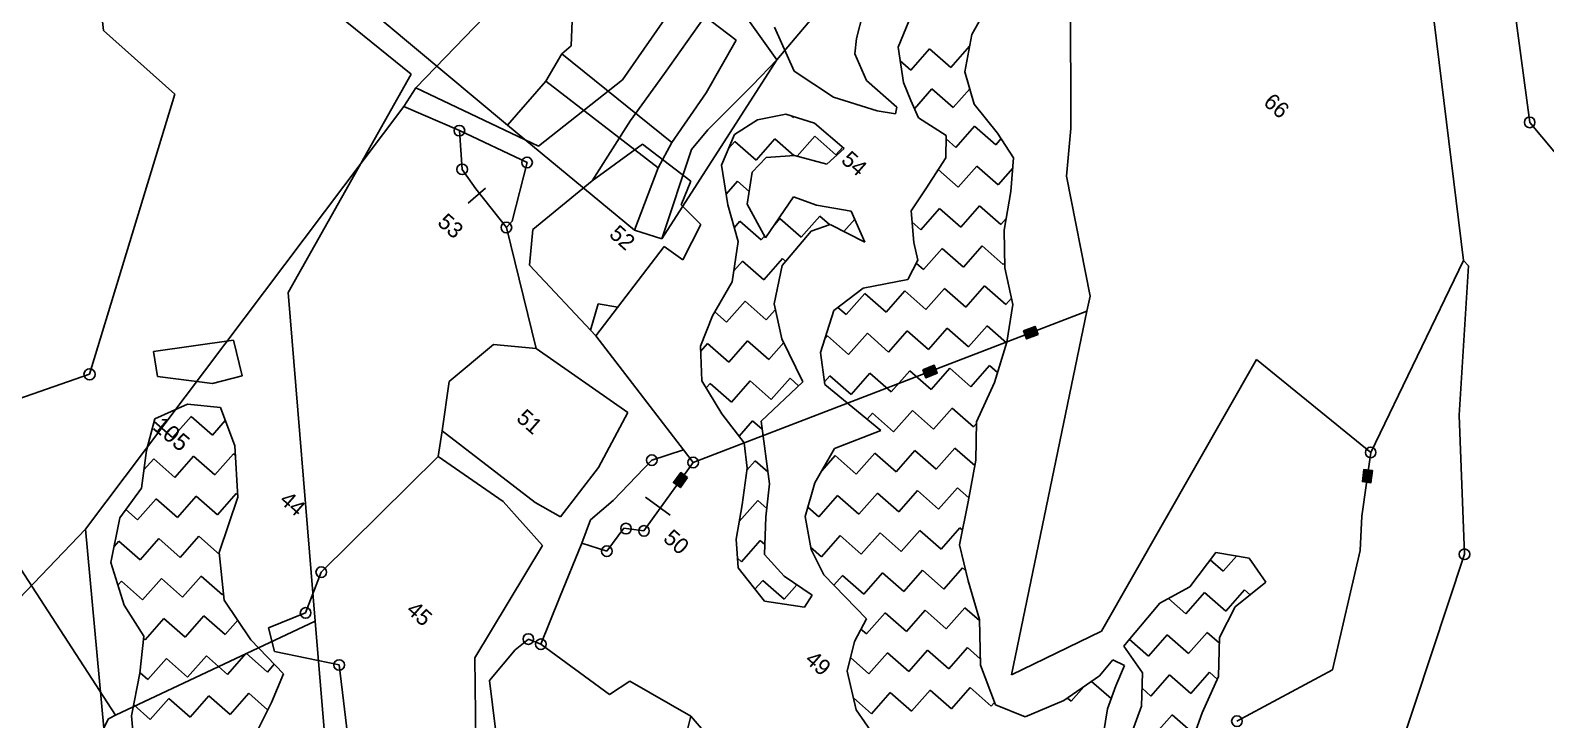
# Model space of a CAD drawing. Header units: metres. Extents: x 316400 to 324250, y 1868140 to 1873603.
# Drawn here: x 319768 to 320680, y 1869426 to 1869841 of the extents above; entities that cross this region are included whole.
import ezdxf

# ---------------------------------------------------------------- set-up
doc = ezdxf.new("R2010")
doc.units = ezdxf.units.M
for name, color, linetype in [('OFF', 1, 'Continuous'), ('OTHERS', 1, 'Continuous'), ('POLY_HATCH', 12, 'Continuous'), ('POLY_PARCEL', 6, 'Continuous'), ('POLY_WATER', 4, 'Continuous'), ('TEXT_PARCEL', 7, 'Continuous')]:
    doc.layers.add(name, color=color, linetype=linetype)
doc.styles.add('TEXT_MAP', font='')
doc.styles.get('TEXT_MAP').set_extended_font_data('Kruti Dev 050')
doc.dimstyles.get("Standard").update_dxf_attribs({"dimtxt": 0.18, "dimasz": 0.18, "dimexe": 0.18, "dimexo": 0.0625, "dimgap": 0.09, "dimtad": 0, "dimtih": 1, "dimtoh": 1, "dimdec": 4, "dimzin": 0, "dimdsep": 46, "dimtxsty": 'Standard', "dimcen": 0.09, "dimadec": 0, "dimazin": 0, "dimtfac": 1, "dimtdec": 4, "dimtofl": 0, "dimtmove": 0, "dimatfit": 3, "dimfxl": 1, "dimtolj": 1, "dimtzin": 0, "dimarcsym": 0})

msp = doc.modelspace()

# ---------------------------------------------------------------- hatches: boundary and pattern name
for points in [[(320365.48, 1869660.23), (320367.33, 1869655.41), (320374.3, 1869658.09), (320372.45, 1869662.91)], [(320313.59, 1869634.75), (320311.73, 1869639.57), (320304.77, 1869636.89), (320306.62, 1869632.08)], [(320154.78, 1869568.95), (320158.97, 1869565.94), (320163.32, 1869572), (320159.13, 1869575.01)], [(320569.4, 1869569.51), (320574.52, 1869568.9), (320575.41, 1869576.31), (320570.28, 1869576.92)]]:
    msp.add_hatch(color=256).paths.add_polyline_path(points)

# ---------------------------------------------------------------- linework, layer by layer
for points in [[(320374.3, 1869658.09), (320367.33, 1869655.41), (320365.48, 1869660.23), (320372.45, 1869662.91)], [(320304.77, 1869636.89), (320311.73, 1869639.57), (320313.59, 1869634.75), (320306.62, 1869632.08)], [(320163.32, 1869572), (320158.97, 1869565.94), (320154.78, 1869568.95), (320159.13, 1869575.01)], [(320575.41, 1869576.31), (320574.52, 1869568.9), (320569.4, 1869569.51), (320570.28, 1869576.92)]]:
    msp.add_lwpolyline(points, close=True)
for centre, radius in [((320025.96, 1869780.8), 3.19), ((320670.07, 1869785.78), 3.19), ((320066.69, 1869761.65), 3.19), ((320027.66, 1869757.5), 3.19), ((320054.24, 1869722.47), 3.19), ((319803.39, 1869634.12), 3.38), ((320141.76, 1869582.46), 3.19), ((320166.65, 1869581.04), 3.19), ((320574.38, 1869587.1), 3.19), ((320126.21, 1869541.26), 3.19), ((320137.05, 1869539.87), 3.19), ((320114.69, 1869527.65), 3.19), ((320630.86, 1869525.79), 3.19), ((319942.83, 1869515.03), 3.19), ((319933.41, 1869490.52), 3.19), ((320067.47, 1869474.78), 3.19), ((320074.98, 1869471.65), 3.19), ((319953.62, 1869459.16), 3.19), ((320493.9, 1869425.34), 3.19)]:
    msp.add_circle(centre, radius)
at = {"layer": 'OFF'}
for p, q in [((319482.52, 1870230.87), (319996.92, 1869814.82)), ((320217.04, 1869823.43), (320430.92, 1870077.33)), ((319999.65, 1869806.62), (320143.47, 1869955.42)), ((319872.55, 1869936.71), (320054.82, 1869784.17)), ((320087.59, 1869827.05), (320077.99, 1869810.62)), ((320147.75, 1869715.64), (320217.04, 1869823.43)), ((319992.59, 1869795.37), (319999.65, 1869806.62)), ((319800.96, 1869540.99), (319992.59, 1869795.37)), ((320054.82, 1869784.17), (320131.31, 1869720.81)), ((320131.31, 1869720.81), (320147.75, 1869715.64)), ((320015.54, 1869600.11), (320013.28, 1869584.71)), ((319651.3, 1869384.76), (319800.96, 1869540.99)), ((320165.21, 1869428.34), (320174.29, 1869417.91))]:
    msp.add_line(p, q, dxfattribs=at)
at = {"layer": 'OTHERS'}
for p, q in [((320109.38, 1869676.6), (320104.89, 1869660.62)), ((320121.22, 1869674.45), (320109.38, 1869676.6))]:
    msp.add_line(p, q, dxfattribs=at)
at = {"layer": 'POLY_HATCH', "ltscale": 10}
for p, q in [((320301.03, 1869857.96), (320289.99, 1869831.01)), ((320268.84, 1869851.05), (320264.91, 1869836.18)), ((320264.91, 1869836.18), (320263.99, 1869827.11)), ((320289.99, 1869831.01), (320293.22, 1869809.83)), ((320263.99, 1869827.11), (320271.01, 1869811.06)), ((320271.01, 1869811.06), (320289.29, 1869794.96)), ((320293.22, 1869809.83), (320297.67, 1869798.86)), ((320289.29, 1869794.96), (320288.32, 1869790.87)), ((320297.67, 1869798.86), (320302.19, 1869788.6)), ((320210.51, 1869764.69), (320227.7, 1869765.77)), ((320227.7, 1869765.77), (320247.16, 1869760.63)), ((320247.16, 1869760.63), (320257.53, 1869770.09)), ((320199.18, 1869736.59), (320202.07, 1869755.9)), ((320202.07, 1869755.9), (320210.51, 1869764.69)), ((320318.66, 1869764.35), (320306.69, 1869745.8)), ((320227.03, 1869740.98), (320210.23, 1869716.28)), ((320240.86, 1869735.85), (320227.03, 1869740.98)), ((320306.69, 1869745.8), (320297.78, 1869732.48)), ((320210.23, 1869716.28), (320199.18, 1869736.59)), ((320261.72, 1869732.29), (320240.86, 1869735.85)), ((320270.03, 1869713.69), (320261.72, 1869732.29)), ((320297.78, 1869732.48), (320299.37, 1869713.45)), ((320220.29, 1869699.67), (320237.73, 1869720.27)), ((320237.73, 1869720.27), (320249.1, 1869724.37)), ((320249.1, 1869724.37), (320270.03, 1869713.69)), ((320299.37, 1869713.45), (320301.93, 1869702.74)), ((320301.93, 1869702.74), (320295.92, 1869691.1)), ((320215.39, 1869676.48), (320220.29, 1869699.67)), ((320268.87, 1869686.02), (320251.35, 1869672.53)), ((320295.92, 1869691.1), (320268.87, 1869686.02)), ((320220.11, 1869655.4), (320215.39, 1869676.48)), ((320251.35, 1869672.53), (320243.21, 1869647.26)), ((320232.64, 1869629.56), (320220.11, 1869655.4)), ((320243.21, 1869647.26), (320245.94, 1869627.93)), ((320207.52, 1869605.84), (320232.64, 1869629.56)), ((320245.94, 1869627.93), (320279.52, 1869600.26)), ((320212.55, 1869568.27), (320207.52, 1869605.84)), ((320279.52, 1869600.26), (320251.7, 1869589.5)), ((320251.7, 1869589.5), (320239.89, 1869568.88)), ((320210.45, 1869548.26), (320212.55, 1869568.27)), ((320239.89, 1869568.88), (320234.06, 1869548.63)), ((320209.64, 1869525.71), (320210.45, 1869548.26)), ((320234.06, 1869548.63), (320237.59, 1869528.6)), ((320237.59, 1869528.6), (320245.31, 1869513.33)), ((320221.35, 1869512.57), (320209.64, 1869525.71)), ((320238.2, 1869501.26), (320221.35, 1869512.57)), ((320245.31, 1869513.33), (320270.92, 1869486.91)), ((320233.61, 1869494), (320238.2, 1869501.26)), ((320425.74, 1869470.5), (320437.1, 1869454.35)), ((320426.31, 1869458.92), (320419.13, 1869462.35)), ((320421.09, 1869446.59), (320426.31, 1869458.92)), ((320415.97, 1869432.76), (320421.09, 1869446.59)), ((320437.1, 1869454.35), (320436.5, 1869434.44)), ((320412.22, 1869409.27), (320415.97, 1869432.76)), ((320436.5, 1869434.44), (320430.42, 1869417.92))]:
    msp.add_line(p, q, dxfattribs=at)
at = {"layer": 'POLY_HATCH'}
for p, q in [((320345.12, 1869857.86), (320334.31, 1869838.75)), ((320227.44, 1869816.62), (320215.54, 1869843.13)), ((320334.31, 1869838.75), (320330.13, 1869816.1)), ((320251.14, 1869800.91), (320227.44, 1869816.62)), ((320330.13, 1869816.1), (320335.78, 1869796.81)), ((320277.41, 1869792.67), (320251.14, 1869800.91)), ((320288.32, 1869790.87), (320277.41, 1869792.67)), ((320335.78, 1869796.81), (320349.85, 1869779.27)), ((320191.51, 1869778.42), (320205.4, 1869787.36)), ((320205.4, 1869787.36), (320222.4, 1869790.72)), ((320222.4, 1869790.72), (320239.65, 1869785.26)), ((320239.65, 1869785.26), (320257.53, 1869770.09)), ((320318.86, 1869777.92), (320302.19, 1869788.6)), ((320183.69, 1869760.1), (320191.51, 1869778.42)), ((320318.66, 1869764.35), (320318.86, 1869777.92)), ((320349.85, 1869779.27), (320359.47, 1869764.49)), ((320187.51, 1869736.13), (320183.69, 1869760.1)), ((320359.47, 1869764.49), (320357.88, 1869744.14)), ((320357.88, 1869744.14), (320353.73, 1869720.88)), ((320193.64, 1869714.13), (320187.51, 1869736.13)), ((320353.73, 1869720.88), (320354.12, 1869698.21)), ((320190.18, 1869689.7), (320193.64, 1869714.13)), ((320354.12, 1869698.21), (320359.03, 1869676.13)), ((320178.23, 1869669.3), (320190.18, 1869689.7)), ((320359.03, 1869676.13), (320355.45, 1869653.52)), ((320171.02, 1869651.02), (320178.23, 1869669.3)), ((320171.9, 1869630.21), (320171.02, 1869651.02)), ((320355.45, 1869653.52), (320348.03, 1869629.14)), ((320183.98, 1869610.42), (320171.9, 1869630.21)), ((320348.03, 1869629.14), (320337.21, 1869605.46)), ((319842.77, 1869607.34), (319862.34, 1869616.15)), ((319862.34, 1869616.15), (319882.17, 1869614.15)), ((319882.17, 1869614.15), (319890.79, 1869591.1)), ((320197.39, 1869592.86), (320183.98, 1869610.42)), ((319837.72, 1869588.19), (319842.77, 1869607.34)), ((320337.21, 1869605.46), (320336.7, 1869582.43)), ((320199.18, 1869577.57), (320197.39, 1869592.86)), ((319834.61, 1869565.69), (319837.72, 1869588.19)), ((319890.79, 1869591.1), (319892.54, 1869560.26)), ((320336.7, 1869582.43), (320332.06, 1869557.32)), ((320196.16, 1869555.6), (320199.18, 1869577.57)), ((319821.68, 1869547.78), (319834.61, 1869565.69)), ((319892.54, 1869560.26), (319881.47, 1869526.87)), ((320192.47, 1869534.81), (320196.16, 1869555.6)), ((320332.06, 1869557.32), (320326.86, 1869531.56)), ((319816.26, 1869520.81), (319821.68, 1869547.78)), ((320193.72, 1869517.68), (320192.47, 1869534.81)), ((320326.86, 1869531.56), (320332.05, 1869509.8)), ((319824.19, 1869495.11), (319816.26, 1869520.81)), ((319881.47, 1869526.87), (319884.39, 1869498.26)), ((320465.55, 1869506.19), (320481.28, 1869526.91)), ((320481.28, 1869526.91), (320501.31, 1869523.37)), ((320501.31, 1869523.37), (320511.31, 1869508.93)), ((320209.48, 1869497.5), (320193.72, 1869517.68)), ((320332.05, 1869509.8), (320338.87, 1869486.63)), ((320447.45, 1869496.37), (320465.55, 1869506.19)), ((320511.31, 1869508.93), (320492.74, 1869494.26)), ((319835.98, 1869476.59), (319824.19, 1869495.11)), ((319884.39, 1869498.26), (319900.42, 1869474.38)), ((320233.61, 1869494), (320209.48, 1869497.5)), ((320428.34, 1869473.69), (320447.45, 1869496.37)), ((320492.74, 1869494.26), (320483.43, 1869475.66)), ((320263.73, 1869473.21), (320270.92, 1869486.91)), ((320338.87, 1869486.63), (320339.56, 1869459.1)), ((319833.74, 1869454.15), (319835.98, 1869476.59)), ((319900.42, 1869474.38), (319920.14, 1869453.76)), ((320259.23, 1869455.41), (320263.73, 1869473.21)), ((320425.74, 1869470.5), (320428.34, 1869473.69)), ((320483.43, 1869475.66), (320482.72, 1869452.14)), ((320264.83, 1869432.16), (320259.23, 1869455.41)), ((320339.56, 1869459.1), (320348.56, 1869435.15)), ((320411.25, 1869452.66), (320419.13, 1869462.35)), ((319828.66, 1869428.5), (319833.74, 1869454.15)), ((319920.14, 1869453.76), (319912.79, 1869436.62)), ((320389.82, 1869437.75), (320411.25, 1869452.66)), ((320482.72, 1869452.14), (320472.99, 1869430.36)), ((319912.79, 1869436.62), (319903.78, 1869418.52)), ((320366.54, 1869427.91), (320389.82, 1869437.75)), ((319831.01, 1869402.02), (319828.66, 1869428.5)), ((320279.78, 1869410.41), (320264.83, 1869432.16)), ((320348.56, 1869435.15), (320366.54, 1869427.91)), ((320472.99, 1869430.36), (320464.6, 1869406.84))]:
    msp.add_line(p, q, dxfattribs=at)
at = {"layer": 'POLY_HATCH', "linetype": 'Continuous', "ltscale": 10}
for p, q in [((320297.59, 1869817.27), (320308.84, 1869830.05)), ((320308.84, 1869830.05), (320321.62, 1869818.8)), ((320321.62, 1869818.8), (320332.87, 1869831.58)), ((320332.87, 1869831.58), (320332.97, 1869831.49)), ((320291.23, 1869822.87), (320297.59, 1869817.27)), ((320299.8, 1869794.02), (320310.37, 1869806.02)), ((320310.37, 1869806.02), (320323.15, 1869794.77)), ((320323.15, 1869794.77), (320333.07, 1869806.04)), ((320225.99, 1869789.58), (320227.03, 1869788.67)), ((320227.03, 1869788.67), (320227.44, 1869789.13)), ((320324.68, 1869770.74), (320335.93, 1869783.52)), ((320335.93, 1869783.52), (320348.7, 1869772.27)), ((320187.91, 1869770), (320191.75, 1869774.36)), ((320191.75, 1869774.36), (320204.53, 1869763.11)), ((320204.53, 1869763.11), (320215.78, 1869775.89)), ((320215.78, 1869775.89), (320227.3, 1869765.75)), ((320229.21, 1869765.37), (320239.81, 1869777.42)), ((320239.81, 1869777.42), (320252.59, 1869766.16)), ((320318.83, 1869775.89), (320324.68, 1869770.74)), ((320348.7, 1869772.27), (320351.98, 1869775.99)), ((320252.59, 1869766.16), (320256.68, 1869770.81)), ((320314.14, 1869757.34), (320326.2, 1869746.72)), ((320326.2, 1869746.72), (320337.45, 1869759.49)), ((320337.45, 1869759.49), (320350.23, 1869748.24)), ((320350.23, 1869748.24), (320358.98, 1869758.18)), ((320186.48, 1869742.61), (320193.28, 1869750.33)), ((320193.28, 1869750.33), (320200.31, 1869744.14)), ((320231.61, 1869716.58), (320242.86, 1869729.36)), ((320242.86, 1869729.36), (320248.7, 1869724.22)), ((320303.7, 1869721.16), (320314.95, 1869733.94)), ((320314.95, 1869733.94), (320327.73, 1869722.69)), ((320327.73, 1869722.69), (320338.98, 1869735.46)), ((320338.98, 1869735.46), (320351.76, 1869724.21)), ((320191.34, 1869722.37), (320194.81, 1869726.31)), ((320194.81, 1869726.31), (320207.59, 1869715.05)), ((320215.53, 1869724.08), (320218.84, 1869727.83)), ((320218.84, 1869727.83), (320231.61, 1869716.58)), ((320257.42, 1869720.12), (320263.88, 1869727.46)), ((320298.33, 1869725.88), (320303.7, 1869721.16)), ((320351.76, 1869724.21), (320354.98, 1869727.88)), ((320207.59, 1869715.05), (320209.63, 1869717.38)), ((320329.25, 1869698.66), (320340.51, 1869711.44)), ((320340.51, 1869711.44), (320353.28, 1869700.18)), ((320191.12, 1869696.35), (320196.33, 1869702.28)), ((320196.33, 1869702.28), (320209.11, 1869691.03)), ((320209.11, 1869691.03), (320220.36, 1869703.8)), ((320220.36, 1869703.8), (320222.33, 1869702.07)), ((320300.97, 1869700.88), (320305.23, 1869697.13)), ((320305.23, 1869697.13), (320316.48, 1869709.91)), ((320316.48, 1869709.91), (320329.25, 1869698.66)), ((320353.28, 1869700.18), (320354.07, 1869701.08)), ((320258.7, 1869670.05), (320269.95, 1869682.83)), ((320269.95, 1869682.83), (320282.72, 1869671.58)), ((320282.72, 1869671.58), (320293.97, 1869684.35)), ((320293.97, 1869684.35), (320306.75, 1869673.1)), ((320306.75, 1869673.1), (320318, 1869685.88)), ((320318, 1869685.88), (320330.78, 1869674.63)), ((320330.78, 1869674.63), (320342.03, 1869687.41)), ((320342.03, 1869687.41), (320354.81, 1869676.16)), ((320186.61, 1869665.47), (320197.86, 1869678.25)), ((320197.86, 1869678.25), (320210.64, 1869667)), ((320253.76, 1869674.39), (320258.7, 1869670.05)), ((320354.81, 1869676.16), (320358.18, 1869679.98)), ((320179.6, 1869671.64), (320186.61, 1869665.47)), ((320210.64, 1869667), (320216.12, 1869673.22)), ((320245.85, 1869655.46), (320247.44, 1869657.27)), ((320247.44, 1869657.27), (320260.22, 1869646.02)), ((320260.22, 1869646.02), (320271.47, 1869658.8)), ((320271.47, 1869658.8), (320284.25, 1869647.55)), ((320284.25, 1869647.55), (320295.5, 1869660.33)), ((320295.5, 1869660.33), (320308.28, 1869649.07)), ((320308.28, 1869649.07), (320319.53, 1869661.85)), ((320319.53, 1869661.85), (320332.31, 1869650.6)), ((320332.31, 1869650.6), (320343.56, 1869663.38)), ((320343.56, 1869663.38), (320355.31, 1869653.03)), ((320171.15, 1869647.92), (320175.36, 1869652.69)), ((320175.36, 1869652.69), (320188.14, 1869641.44)), ((320188.14, 1869641.44), (320199.39, 1869654.22)), ((320199.39, 1869654.22), (320212.16, 1869642.97)), ((320212.16, 1869642.97), (320221.18, 1869653.2)), ((320309.81, 1869625.05), (320321.06, 1869637.82)), ((320321.06, 1869637.82), (320333.83, 1869626.57)), ((320333.83, 1869626.57), (320345.08, 1869639.35)), ((320345.08, 1869639.35), (320349.86, 1869635.15)), ((320174.5, 1869625.95), (320176.88, 1869628.66)), ((320176.88, 1869628.66), (320189.66, 1869617.41)), ((320189.66, 1869617.41), (320200.91, 1869630.19)), ((320200.91, 1869630.19), (320213.69, 1869618.94)), ((320213.69, 1869618.94), (320224.94, 1869631.72)), ((320224.94, 1869631.72), (320230.11, 1869627.17)), ((320245.71, 1869629.54), (320248.97, 1869633.24)), ((320248.97, 1869633.24), (320261.75, 1869621.99)), ((320261.75, 1869621.99), (320273, 1869634.77)), ((320273, 1869634.77), (320285.78, 1869623.52)), ((320285.78, 1869623.52), (320297.03, 1869636.3)), ((320297.03, 1869636.3), (320309.81, 1869625.05)), ((320271.28, 1869607.06), (320274.53, 1869610.74)), ((320274.53, 1869610.74), (320287.3, 1869599.49)), ((320287.3, 1869599.49), (320298.55, 1869612.27)), ((320298.55, 1869612.27), (320311.33, 1869601.02)), ((320311.33, 1869601.02), (320322.58, 1869613.79)), ((320322.58, 1869613.79), (320335.36, 1869602.54)), ((320194.29, 1869596.91), (320202.44, 1869606.16)), ((320202.44, 1869606.16), (320208.15, 1869601.13)), ((320335.36, 1869602.54), (320337.19, 1869604.62)), ((320244.03, 1869576.11), (320252.02, 1869585.19)), ((320252.02, 1869585.19), (320264.8, 1869573.94)), ((320264.8, 1869573.94), (320276.05, 1869586.71)), ((320276.05, 1869586.71), (320288.83, 1869575.46)), ((320288.83, 1869575.46), (320300.08, 1869588.24)), ((320300.08, 1869588.24), (320312.86, 1869576.99)), ((320312.86, 1869576.99), (320324.11, 1869589.77)), ((320324.11, 1869589.77), (320336.1, 1869579.21)), ((320199.03, 1869576.53), (320203.97, 1869582.13)), ((320203.97, 1869582.13), (320211.59, 1869575.42)), ((320290.36, 1869551.43), (320301.61, 1869564.21)), ((320301.61, 1869564.21), (320314.38, 1869552.96)), ((320314.38, 1869552.96), (320325.64, 1869565.74)), ((320325.64, 1869565.74), (320332.5, 1869559.69)), ((320194.36, 1869545.47), (320205.49, 1869558.11)), ((320205.49, 1869558.11), (320210.97, 1869553.28)), ((320242.3, 1869548.38), (320253.55, 1869561.16)), ((320253.55, 1869561.16), (320266.33, 1869549.91)), ((320266.33, 1869549.91), (320277.58, 1869562.68)), ((320277.58, 1869562.68), (320290.36, 1869551.43)), ((320235.67, 1869554.22), (320242.3, 1869548.38)), ((320243.83, 1869524.35), (320255.08, 1869537.13)), ((320255.08, 1869537.13), (320267.85, 1869525.88)), ((320267.85, 1869525.88), (320279.1, 1869538.66)), ((320279.1, 1869538.66), (320291.88, 1869527.4)), ((320291.88, 1869527.4), (320303.13, 1869540.18)), ((320303.13, 1869540.18), (320315.91, 1869528.93)), ((320315.91, 1869528.93), (320327.16, 1869541.71)), ((320327.16, 1869541.71), (320328.64, 1869540.4)), ((320195.77, 1869521.3), (320207.02, 1869534.08)), ((320207.02, 1869534.08), (320209.85, 1869531.59)), ((320237.32, 1869530.08), (320243.83, 1869524.35)), ((320193.29, 1869523.48), (320195.77, 1869521.3)), ((320477.87, 1869522.42), (320485.64, 1869515.59)), ((320485.64, 1869515.59), (320493.68, 1869524.72)), ((320203.84, 1869504.71), (320208.55, 1869510.05)), ((320208.55, 1869510.05), (320221.32, 1869498.8)), ((320251.33, 1869507.12), (320256.6, 1869513.1)), ((320256.6, 1869513.1), (320269.38, 1869501.85)), ((320269.38, 1869501.85), (320280.63, 1869514.63)), ((320280.63, 1869514.63), (320293.41, 1869503.38)), ((320293.41, 1869503.38), (320304.66, 1869516.15)), ((320304.66, 1869516.15), (320317.44, 1869504.9)), ((320317.44, 1869504.9), (320328.69, 1869517.68)), ((320328.69, 1869517.68), (320330.57, 1869516.03)), ((320221.32, 1869498.8), (320228.96, 1869507.47)), ((320463.14, 1869490.03), (320474.39, 1869502.81)), ((320474.39, 1869502.81), (320487.16, 1869491.56)), ((320487.16, 1869491.56), (320498.41, 1869504.34)), ((320498.41, 1869504.34), (320501.77, 1869501.39)), ((320294.94, 1869479.35), (320306.19, 1869492.13)), ((320306.19, 1869492.13), (320318.96, 1869480.87)), ((320318.96, 1869480.87), (320330.21, 1869493.65)), ((320330.21, 1869493.65), (320338.88, 1869486.02)), ((320452.7, 1869499.22), (320463.14, 1869490.03)), ((320270.91, 1869477.82), (320282.16, 1869490.6)), ((320282.16, 1869490.6), (320294.94, 1869479.35)), ((320267.65, 1869480.68), (320270.91, 1869477.82)), ((320429.12, 1869474.62), (320440.63, 1869464.48)), ((320440.63, 1869464.48), (320451.88, 1869477.26)), ((320451.88, 1869477.26), (320464.66, 1869466)), ((320464.66, 1869466), (320475.91, 1869478.78)), ((320475.91, 1869478.78), (320483.32, 1869472.26)), ((320272.43, 1869453.79), (320283.68, 1869466.57)), ((320283.68, 1869466.57), (320296.46, 1869455.32)), ((320296.46, 1869455.32), (320307.71, 1869468.1)), ((320307.71, 1869468.1), (320320.49, 1869456.85)), ((320320.49, 1869456.85), (320331.74, 1869469.62)), ((320331.74, 1869469.62), (320339.47, 1869462.82)), ((320261.3, 1869463.6), (320272.43, 1869453.79)), ((320466.19, 1869441.98), (320477.44, 1869454.75)), ((320477.44, 1869454.75), (320482.06, 1869450.68)), ((320322.02, 1869432.82), (320333.27, 1869445.59)), ((320333.27, 1869445.59), (320346.05, 1869434.34)), ((320394.1, 1869437.4), (320401.68, 1869446.01)), ((320406.38, 1869449.27), (320418.13, 1869438.92)), ((320442.16, 1869440.45), (320453.41, 1869453.23)), ((320453.41, 1869453.23), (320466.19, 1869441.98)), ((320263.1, 1869439.32), (320273.96, 1869429.76)), ((320273.96, 1869429.76), (320285.21, 1869442.54)), ((320285.21, 1869442.54), (320297.99, 1869431.29)), ((320297.99, 1869431.29), (320309.24, 1869444.07)), ((320309.24, 1869444.07), (320322.02, 1869432.82)), ((320346.05, 1869434.34), (320348.02, 1869436.59)), ((320391.98, 1869439.26), (320394.1, 1869437.4)), ((320418.13, 1869438.92), (320418.34, 1869439.16)), ((320436.82, 1869445.15), (320442.16, 1869440.45)), ((320443.69, 1869416.42), (320454.94, 1869429.2)), ((320454.94, 1869429.2), (320467.71, 1869417.95))]:
    msp.add_line(p, q, dxfattribs=at)
at = {"layer": 'POLY_HATCH', "linetype": 'Continuous'}
for p, q in [((319842.33, 1869605.67), (319853.26, 1869596.04)), ((319853.26, 1869596.04), (319864.51, 1869608.82)), ((319864.51, 1869608.82), (319877.29, 1869597.57)), ((319877.29, 1869597.57), (319885.07, 1869606.4)), ((319836.11, 1869576.57), (319842.01, 1869583.27)), ((319842.01, 1869583.27), (319854.79, 1869572.01)), ((319854.79, 1869572.01), (319866.04, 1869584.79)), ((319866.04, 1869584.79), (319878.82, 1869573.54)), ((319878.82, 1869573.54), (319890.07, 1869586.32)), ((319890.07, 1869586.32), (319891.11, 1869585.4)), ((319832.29, 1869546.46), (319843.54, 1869559.24)), ((319843.54, 1869559.24), (319856.32, 1869547.99)), ((319856.32, 1869547.99), (319867.57, 1869560.76)), ((319867.57, 1869560.76), (319880.34, 1869549.51)), ((319880.34, 1869549.51), (319891.59, 1869562.29)), ((319891.59, 1869562.29), (319892.47, 1869561.52)), ((319825.22, 1869552.68), (319832.29, 1869546.46)), ((319857.84, 1869523.96), (319869.09, 1869536.73)), ((319869.09, 1869536.73), (319881.59, 1869525.73)), ((319818.21, 1869530.47), (319821.04, 1869533.68)), ((319821.04, 1869533.68), (319833.81, 1869522.43)), ((319833.81, 1869522.43), (319845.06, 1869535.21)), ((319845.06, 1869535.21), (319857.84, 1869523.96)), ((319820.44, 1869507.25), (319822.56, 1869509.65)), ((319822.56, 1869509.65), (319835.34, 1869498.4)), ((319835.34, 1869498.4), (319846.59, 1869511.18)), ((319846.59, 1869511.18), (319859.37, 1869499.93)), ((319859.37, 1869499.93), (319870.62, 1869512.71)), ((319870.62, 1869512.71), (319883.4, 1869501.46)), ((319883.4, 1869501.46), (319883.99, 1869502.13)), ((319836.87, 1869474.37), (319848.12, 1869487.15)), ((319848.12, 1869487.15), (319860.89, 1869475.9)), ((319860.89, 1869475.9), (319872.15, 1869488.68)), ((319872.15, 1869488.68), (319884.92, 1869477.43)), ((319884.92, 1869477.43), (319892.55, 1869486.09)), ((319835.85, 1869475.27), (319836.87, 1869474.37)), ((319862.42, 1869451.87), (319873.67, 1869464.65)), ((319873.67, 1869464.65), (319886.45, 1869453.4)), ((319886.45, 1869453.4), (319897.7, 1869466.18)), ((319897.7, 1869466.18), (319910.48, 1869454.92)), ((319838.39, 1869450.35), (319849.64, 1869463.12)), ((319849.64, 1869463.12), (319862.42, 1869451.87)), ((319910.48, 1869454.92), (319914.57, 1869459.58)), ((319833.76, 1869454.42), (319838.39, 1869450.35)), ((319839.92, 1869426.32), (319851.17, 1869439.09)), ((319851.17, 1869439.09), (319863.95, 1869427.84)), ((319863.95, 1869427.84), (319875.2, 1869440.62)), ((319875.2, 1869440.62), (319887.98, 1869429.37)), ((319887.98, 1869429.37), (319899.23, 1869442.15)), ((319899.23, 1869442.15), (319910.57, 1869432.16)), ((319829.97, 1869435.08), (319839.92, 1869426.32))]:
    msp.add_line(p, q, dxfattribs=at)
at = {"layer": 'POLY_PARCEL'}
for p, q in [((319811.74, 1869841.09), (319800.16, 1869950)), ((320393.97, 1869782.07), (320393.65, 1869866.42)), ((320093.21, 1869831.93), (320094.22, 1869856.9)), ((320661.1, 1869852.99), (320670.07, 1869785.78)), ((319854.74, 1869802.82), (319811.74, 1869841.09)), ((320630.24, 1869702.73), (320612.55, 1869846.23)), ((320087.59, 1869827.05), (320093.21, 1869831.93)), ((320153.84, 1869773.61), (320087.59, 1869827.05)), ((319922.86, 1869683.42), (319996.92, 1869814.82)), ((320077.99, 1869810.62), (320054.82, 1869784.17)), ((320145.54, 1869758.49), (320077.99, 1869810.62)), ((319803.39, 1869634.12), (319854.74, 1869802.82)), ((320670.07, 1869785.78), (320736.49, 1869706.14)), ((320025.96, 1869780.8), (320027.66, 1869757.5)), ((320391.41, 1869753.37), (320393.97, 1869782.07)), ((320136.11, 1869772.69), (320105.82, 1869750.66)), ((320165.32, 1869750.39), (320136.11, 1869772.69)), ((320027.66, 1869757.5), (320035.92, 1869745.85)), ((320159.46, 1869736.18), (320165.32, 1869750.39)), ((320405.5, 1869681.13), (320391.41, 1869753.37)), ((320035.92, 1869745.85), (320054.24, 1869722.47)), ((320171.24, 1869724.29), (320159.46, 1869736.18)), ((320160.37, 1869703.09), (320171.24, 1869724.29)), ((320108.03, 1869657.25), (320149.25, 1869710.98)), ((320149.25, 1869710.98), (320160.37, 1869703.09)), ((320574.38, 1869587.1), (320630.24, 1869702.73)), ((320633.33, 1869699.5), (320630.24, 1869702.73)), ((320627.69, 1869609.55), (320633.33, 1869699.5)), ((319939.24, 1869485.64), (319922.86, 1869683.42)), ((320403.62, 1869672.12), (320405.5, 1869681.13)), ((320166.65, 1869581.04), (320403.62, 1869672.12)), ((320358.25, 1869453.31), (320403.62, 1869672.12)), ((319890.05, 1869654.63), (319841.87, 1869647.86)), ((319841.87, 1869647.86), (319844.32, 1869632.72)), ((319895.17, 1869633.19), (319890.05, 1869654.63)), ((320046.52, 1869652.1), (320019.82, 1869629.85)), ((320072.24, 1869649.64), (320046.52, 1869652.1)), ((320505.63, 1869642.99), (320412.36, 1869479.61)), ((320574.38, 1869587.1), (320505.63, 1869642.99)), ((319738.46, 1869611.56), (319803.39, 1869634.12)), ((319844.32, 1869632.72), (319877.46, 1869628.56)), ((319877.46, 1869628.56), (319895.17, 1869633.19)), ((320019.82, 1869629.85), (320015.54, 1869600.11)), ((320630.86, 1869525.79), (320627.69, 1869609.55)), ((319942.83, 1869515.03), (320013.28, 1869584.71)), ((320160.77, 1869588.67), (320166.65, 1869581.04)), ((320569.03, 1869548.75), (320574.38, 1869587.1)), ((320137.05, 1869539.87), (320166.65, 1869581.04)), ((319819.1, 1869428.92), (319739.98, 1869550.67)), ((320567.96, 1869528.11), (320569.03, 1869548.75)), ((319813.96, 1869398.9), (319800.96, 1869540.99)), ((320114.69, 1869527.65), (320124.92, 1869541.43)), ((320124.92, 1869541.43), (320137.05, 1869539.87)), ((320099.74, 1869532.57), (320114.69, 1869527.65)), ((320551.33, 1869456.27), (320567.96, 1869528.11)), ((320563.82, 1869323.31), (320630.86, 1869525.79)), ((319933.41, 1869490.52), (319942.83, 1869515.03)), ((319819.1, 1869428.92), (319939.24, 1869485.64)), ((319910.98, 1869481.44), (319933.41, 1869490.52)), ((319952.02, 1869331.23), (319939.24, 1869485.64)), ((319914.74, 1869467.38), (319910.98, 1869481.44)), ((320412.36, 1869479.61), (320358.25, 1869453.31)), ((319953.62, 1869459.16), (319914.74, 1869467.38)), ((320074.98, 1869471.65), (320116.32, 1869441.44)), ((319962.49, 1869386.32), (319953.62, 1869459.16)), ((320493.9, 1869425.34), (320551.33, 1869456.27)), ((320116.32, 1869441.44), (320128.45, 1869449.42)), ((320128.45, 1869449.42), (320165.21, 1869428.34)), ((319814.73, 1869426.85), (319819.1, 1869428.92)), ((319767.94, 1869334.2), (319814.73, 1869426.85))]:
    msp.add_line(p, q, dxfattribs=at)
at = {"layer": 'POLY_WATER'}
for p, q in [((320217.04, 1869823.43), (320171.5, 1869887.26)), ((320139.14, 1869875.99), (320192.48, 1869835.26)), ((320124.14, 1869811.34), (320154.39, 1869854.98)), ((320173.26, 1869849), (320149.45, 1869815.26)), ((320192.48, 1869835.26), (320174.56, 1869803.48)), ((320202.41, 1869808.27), (320217.04, 1869823.43)), ((320073.64, 1869771.48), (320124.14, 1869811.34)), ((320149.45, 1869815.26), (320128.93, 1869786.99)), ((319999.65, 1869806.62), (320073.64, 1869771.48)), ((320174.56, 1869803.48), (320153.84, 1869773.61)), ((320175.56, 1869781.2), (320202.41, 1869808.27)), ((320025.96, 1869780.8), (319992.59, 1869795.37)), ((320128.93, 1869786.99), (320105.82, 1869750.66)), ((320066.69, 1869761.65), (320025.96, 1869780.8)), ((320165.66, 1869769.49), (320175.56, 1869781.2)), ((320153.84, 1869773.61), (320145.54, 1869758.49)), ((320147.75, 1869715.64), (320165.66, 1869769.49)), ((320057.74, 1869726.22), (320066.69, 1869761.65)), ((320145.54, 1869758.49), (320131.31, 1869720.81)), ((320105.82, 1869750.66), (320070.18, 1869721.35)), ((320054.24, 1869722.47), (320057.74, 1869726.22)), ((320072.24, 1869649.64), (320054.24, 1869722.47)), ((320070.18, 1869721.35), (320068.22, 1869699.91)), ((320068.22, 1869699.91), (320108.03, 1869657.25)), ((320160.77, 1869588.67), (320108.03, 1869657.25)), ((320127.35, 1869611.14), (320072.24, 1869649.64)), ((320127.35, 1869611.14), (320109.68, 1869578.03)), ((320071.64, 1869556.96), (320015.54, 1869600.11)), ((320013.28, 1869584.71), (320052.37, 1869557.59)), ((320118.44, 1869558.16), (320141.76, 1869582.46)), ((320141.76, 1869582.46), (320160.77, 1869588.67)), ((320109.68, 1869578.03), (320086.89, 1869548.4)), ((320052.37, 1869557.59), (320076.07, 1869531.17)), ((320086.89, 1869548.4), (320071.64, 1869556.96)), ((320104.86, 1869546.48), (320118.44, 1869558.16)), ((320099.74, 1869532.57), (320104.86, 1869546.48)), ((320076.07, 1869531.17), (320035.28, 1869463.51)), ((320086.22, 1869499.63), (320099.74, 1869532.57)), ((320074.98, 1869471.65), (320086.22, 1869499.63)), ((320059.47, 1869468.27), (320067.47, 1869474.78)), ((320067.47, 1869474.78), (320074.98, 1869471.65)), ((320044.1, 1869449.83), (320059.47, 1869468.27)), ((320035.28, 1869463.51), (320035.83, 1869412.97)), ((320050.59, 1869396.15), (320044.1, 1869449.83)), ((320165.21, 1869428.34), (320163.45, 1869421.21))]:
    msp.add_line(p, q, dxfattribs=at)

# ---------------------------------------------------------------- texts
at = {"layer": 'TEXT_PARCEL', "style": 'TEXT_MAP'}
for s, height, rotation, p in [('66', 9.652, 318.63491, (320509.22, 1869796.91)), ('54', 9.652, 318.63491, (320255.1, 1869762.15)), ('53', 9.652, 318.63491, (320012.16, 1869724.61)), ('52', 9.652, 318.63491, (320115.5, 1869717.55)), ('51', 9.652, 318.63491, (320059.66, 1869606.77)), ('105', 10.207, 320.1716, (319840.73, 1869601.58)), ('44', 9.652, 318.63491, (319917.08, 1869557.47)), ('50', 9.652, 318.63491, (320148, 1869534.38)), ('45', 9.652, 318.63491, (319993.42, 1869491.28)), ('49', 9.652, 318.63491, (320233.34, 1869461.4))]:
    msp.add_text(s, height=height, rotation=rotation, dxfattribs=at).set_placement(p)

# ---------------------------------------------------------------- leaders
for points in [[(320031.23, 1869737.1), (320041.77, 1869746.15)], [(320152.85, 1869549.27), (320137.92, 1869560.24)]]:
    msp.add_leader(points, dimstyle='Standard', override={"dimtxt": 2.5, "dimasz": 2.5, "dimexe": 1.25, "dimexo": 0.625, "dimgap": 0.625, "dimtad": 1, "dimtih": 0, "dimtoh": 0, "dimzin": 8, "dimcen": 2.5, "dimtofl": 1})

doc.saveas('drawing.dxf')
